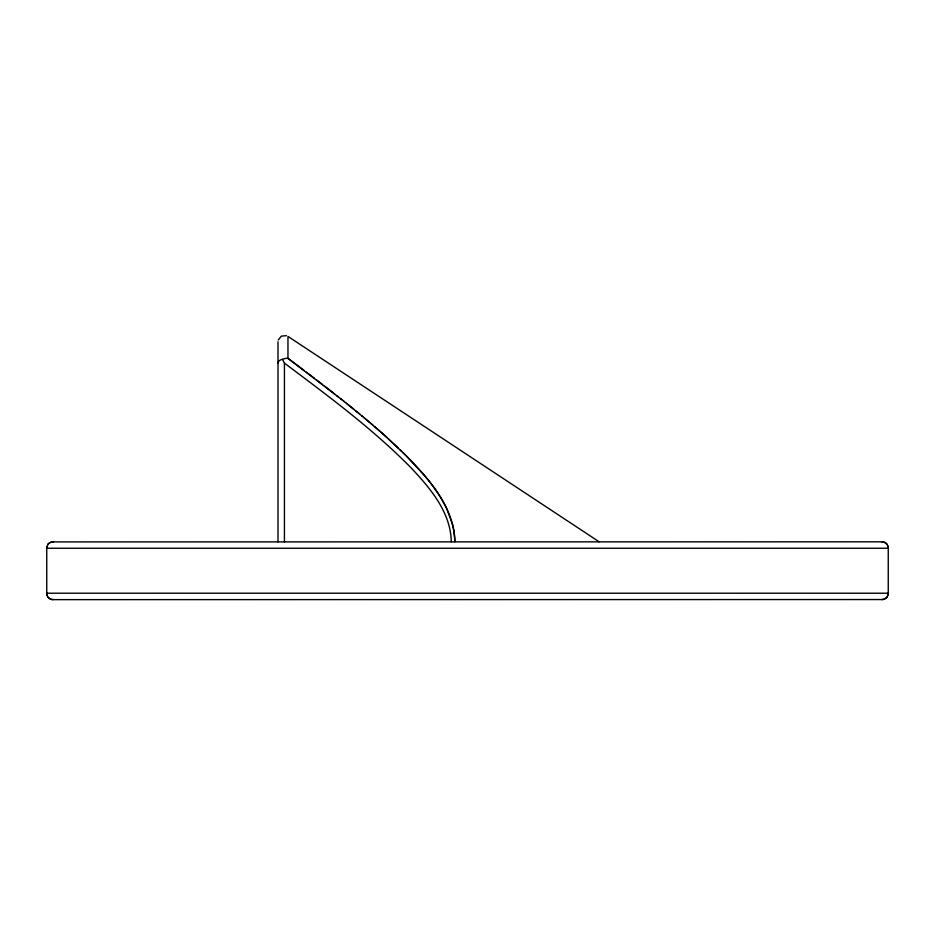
<?xml version="1.0" encoding="UTF-8"?>
<svg xmlns="http://www.w3.org/2000/svg" width="935" height="935" viewBox="0 0 935 935"><rect width="100%" height="100%" fill="white"/><g stroke="black" fill="none" stroke-linecap="round" stroke-linejoin="round"><path stroke-width="1.4" d="M284.427 541.821L284.427 363.131C328.185 395.973 372.492 428.674 410.991 467.745C430.182 488.175 450.834 512.251 451.266 541.821M886.871 544.275L887.981 546.402A4.71 3.331 90 0 1 888.25 548.249L888.25 593.211A4.71 3.331 -90 0 1 887.981 595.057L886.871 597.184A11.162 7.901 89.9 0 1 881.834 599.545L53.178 599.639A11.162 7.889 89.9 0 1 48.082 597.278L47.019 595.057A4.71 3.331 90 0 1 46.75 593.211L46.75 548.249A4.71 3.331 -90 0 1 47.019 546.402L48.129 544.275M278.244 340.013L281.388 336.121L286.426 335.677M48.071 544.17A11.162 7.901 89.9 0 1 53.166 541.914L881.822 541.821A11.162 7.901 -89.9 0 1 886.929 544.17A11.162 7.889 89.9 0 0 881.834 541.914M599.183 541.821L287.968 336.425L287.968 358.35L344.442 401.688M287.968 358.35L304.401 370.657M306.446 372.2L314.569 378.371M316.591 379.926L322.645 384.577M324.655 386.12L334.613 393.892M336.588 395.458L338.563 397.013M340.527 398.567L342.49 400.133M344.057 401.407L362.359 416.32M346.394 403.242L354.108 409.495M356.013 411.049L359.811 414.182M361.693 415.736L363.879 417.583M363.575 417.302L372.913 425.215M365.386 418.845L369.909 422.655M370.973 423.543L379.972 431.327M374.409 426.489L377.389 429.072M378.137 429.714L381.737 432.882M380.358 431.666L383.479 434.424M381.831 432.975L385.22 435.979M384.04 434.939L386.938 437.522M385.512 436.259L406.363 455.941L423.298 474.103M388.644 439.076L398.567 448.297M400.157 449.817L401.734 451.348M403.289 452.867C427.248 477.13 454.094 505.59 454.807 541.821A69.599 69.564 -87.1 0 0 452.283 523.46L446.72 508.628M423.941 474.851L426.489 477.914M427.12 478.685L427.739 479.456M428.37 480.239L430.217 482.589A173.98 173.922 12.4 0 1 439.286 495.363L439.777 496.146M440.268 496.929L441.238 498.519A130.549 130.538 -14 0 1 442.652 500.915L446.404 507.974M284.193 362.675L282.534 359.391A8.929 4.909 -37.5 0 1 287.875 358.444M887.596 545.421L887.864 546.063M47.404 596.039L47.136 595.396M277.999 341.778L277.999 541.821M282.452 359.285A7.235 3.798 1.1 0 0 278.291 363.119A7.235 3.705 -0.1 0 1 278.303 362.277M453.849 530.461A69.599 69.564 -89 0 1 454.165 532.494M887.151 597.056A11.068 7.819 89.6 0 1 881.834 599.534M887.981 595.057A4.71 3.331 90 0 0 888.25 593.211L46.75 593.211A4.71 3.331 -90 0 0 47.019 595.057M53.166 599.545A11.162 7.901 -89.9 0 1 48.071 597.29M887.981 546.402A4.71 3.331 -90 0 1 888.25 548.249L46.75 548.249A4.71 3.331 90 0 1 47.019 546.402M47.849 544.404A11.068 7.819 89.6 0 1 53.166 541.938"/></g></svg>
